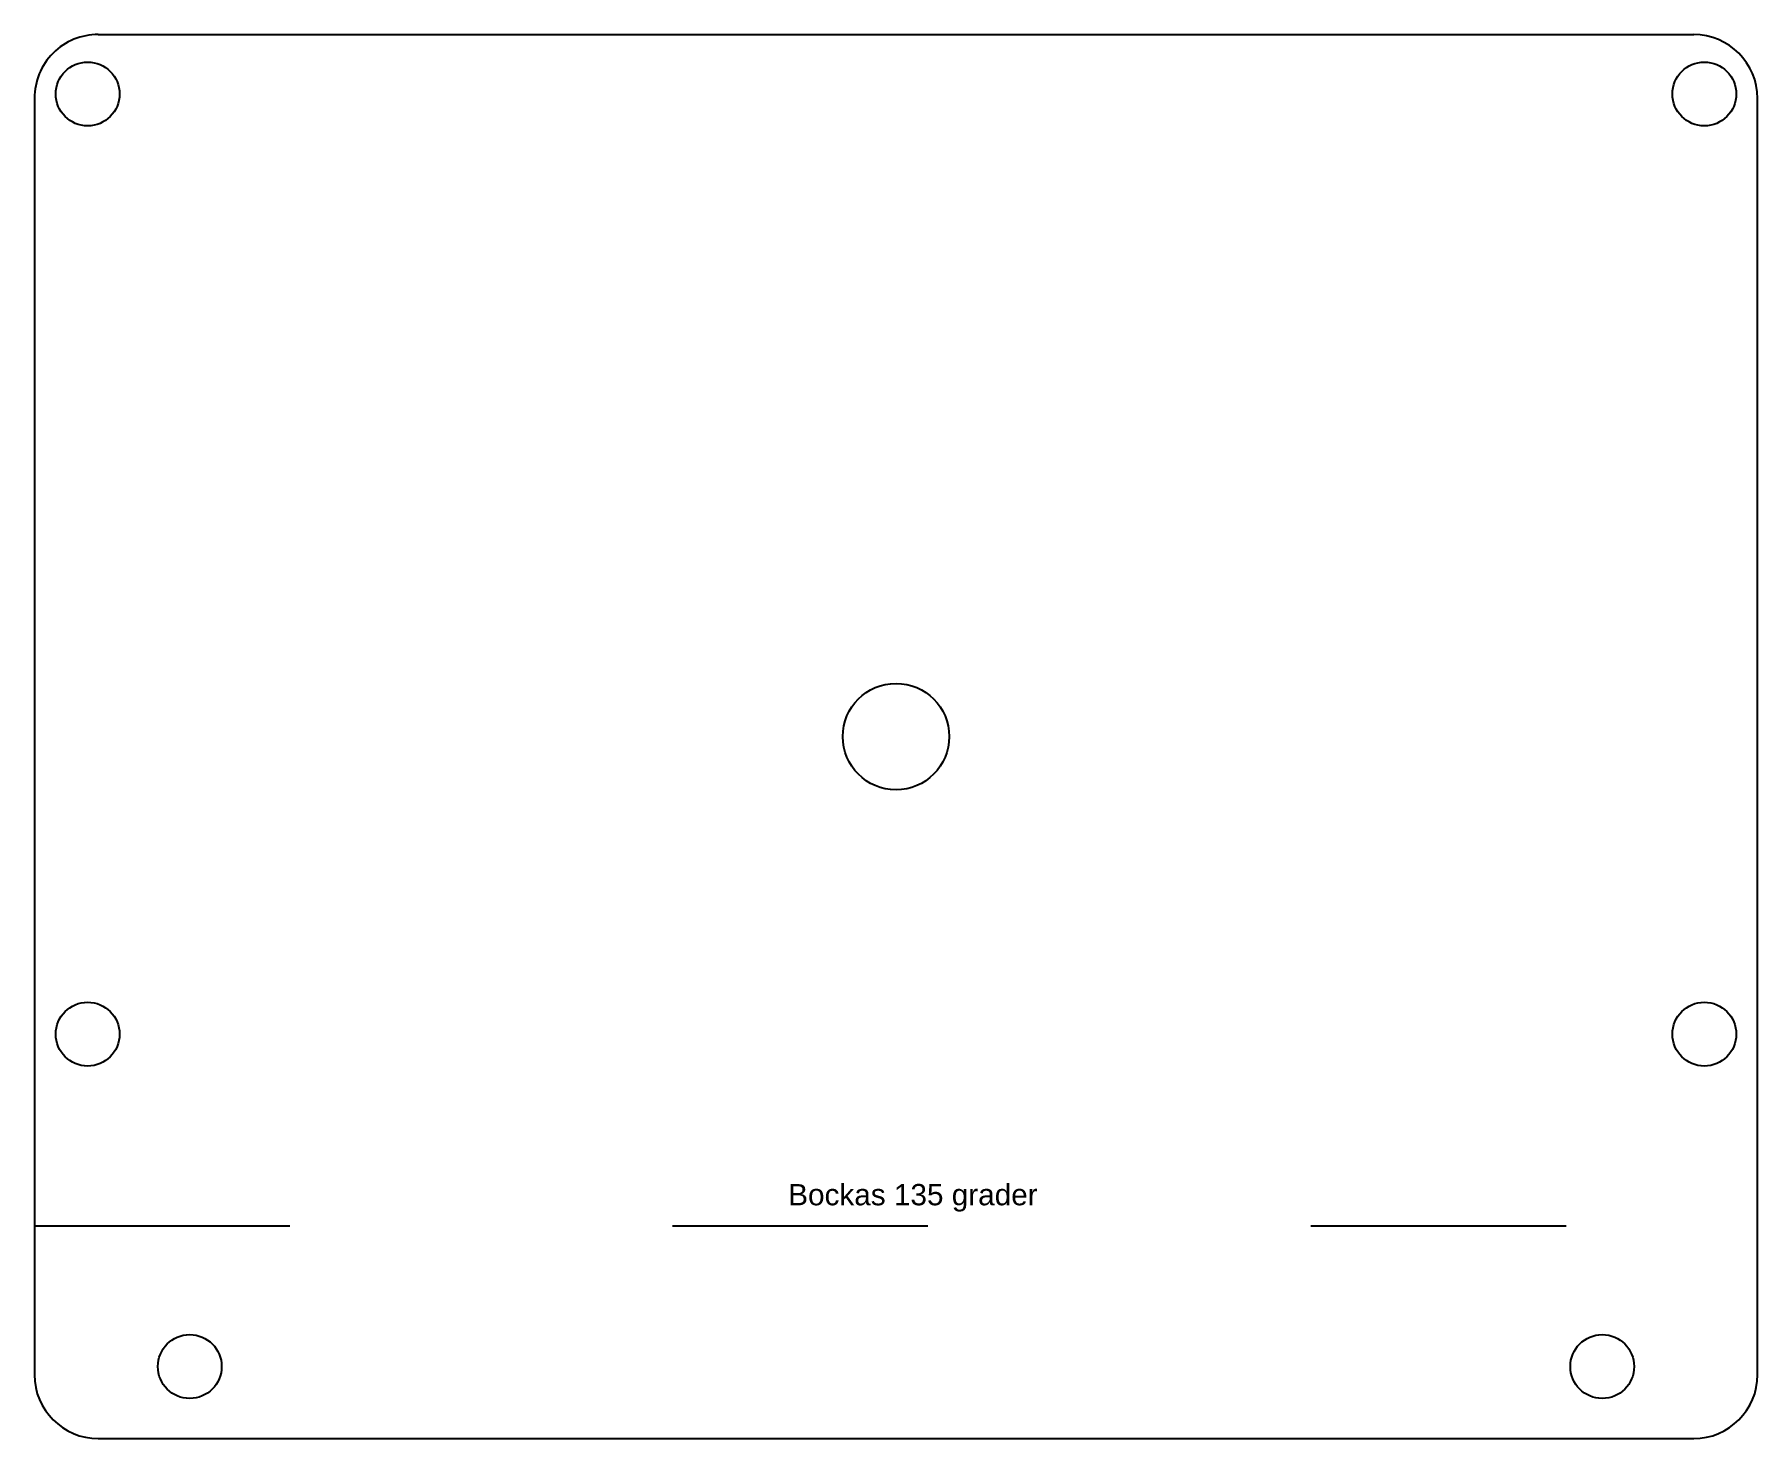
# Model space of a CAD drawing. Header units: millimetres. Extents: x 0 to 81, y 0 to 66.
import ezdxf

# ---------------------------------------------------------------- set-up
doc = ezdxf.new("R2010")
doc.units = ezdxf.units.MM
doc.linetypes.add('ACAD_ISO03W100', pattern=[30, 12, -18])
doc.layers.get('0').update_dxf_attribs({"lineweight": 25, "true_color": 0xffffff})
doc.layers.add('skikt 1', color=7, linetype='ACAD_ISO03W100', lineweight=25, true_color=0x000000)
doc.styles.add('textstyle0', font='')
doc.styles.get('textstyle0').set_extended_font_data('Arial')

msp = doc.modelspace()

# ---------------------------------------------------------------- linework, layer by layer
for p, q in [((3, 66.008), (78, 66)), ((0, 63.008), (0, 3)), ((81, 3), (81, 63)), ((3, 0), (78, 0))]:
    msp.add_line(p, q)
for centre, radius in [((2.5, 63.212), 1.5), ((78.5, 63.212), 1.5), ((40.5, 33), 2.5), ((2.5, 19.012), 1.5), ((78.5, 19.012), 1.5), ((7.3, 3.384), 1.5), ((73.7, 3.384), 1.5)]:
    msp.add_circle(centre, radius)
for centre, start, end in [((3, 63.008), 89.99408, 180), ((78, 63), 0, 89.99408), ((3, 3), 180, 270), ((78, 3), 270, 0)]:
    msp.add_arc(centre, 3, start, end)
at = {"layer": 'skikt 1'}
msp.add_line((0, 10), (81, 10), dxfattribs=at)

# ---------------------------------------------------------------- texts
at = {"insert": (35.433, 11.965), "char_height": 1, "attachment_point": 1, "style": 'textstyle0'}
msp.add_mtext('Bockas 135 grader', dxfattribs=at)

doc.saveas('drawing.dxf')
